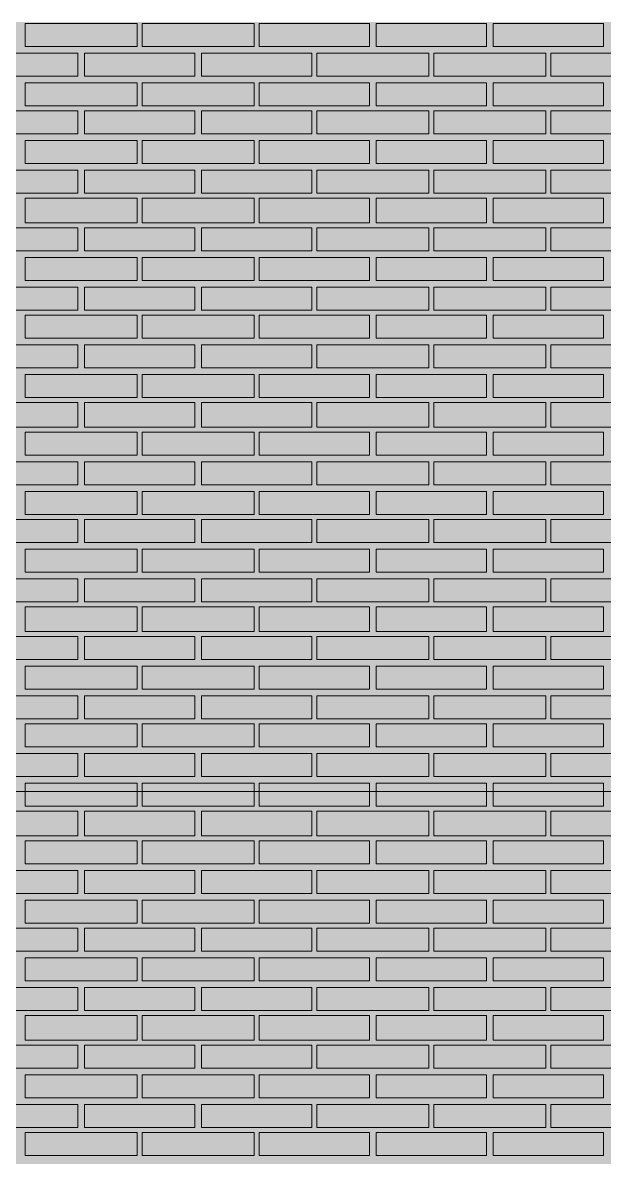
# Model space of a CAD drawing. Header units: millimetres. Extents: x -28928 to 100580, y -22867 to 36490.
# Drawn here: x 49589 to 51082, y -1460 to 1453 of the extents above; entities that cross this region are included whole.
import ezdxf

# ---------------------------------------------------------------- set-up
doc = ezdxf.new("R2010")
doc.units = ezdxf.units.MM
doc.layers.add('PDF _Геометрия', color=7, linetype='Continuous', true_color=0x8f8e8d)
doc.layers.add('PDF _Сплошная заливка', color=7, linetype='Continuous', true_color=0xffffff)

msp = doc.modelspace()

# ---------------------------------------------------------------- hatches: boundary and pattern name
at = {"layer": 'PDF _Сплошная заливка', "true_color": 0xdcd6cf, "transparency": 33554559}
h = msp.add_hatch(color=254, dxfattribs=at)
h.paths.add_polyline_path([(29617.6, 1544.1), (29617.6, 9028.4), (29486.4, 9028.4), (29486.4, 1544.1)])
h.paths.add_polyline_path([(47137.2, -1464), (47137.2, -4713.2), (55763.7, -4713.2), (55763.7, 1455.3), (29617.6, 1455.3), (29617.6, 1523), (29486.4, 1523), (29486.4, -4713.2), (45263, -4713.2), (45263, -1464)])

# ---------------------------------------------------------------- linework, layer by layer
at = {"layer": 'PDF _Геометрия', "lineweight": 9}
for points in [[(49883, 1391.8), (49739.1, 1391.8), (49595.3, 1391.8), (49595.3, 1451), (49739.1, 1451), (49883, 1451)], [(50183.4, 1391.8), (50039.5, 1391.8), (49895.7, 1391.8), (49895.7, 1451), (50039.5, 1451), (50183.4, 1451)], [(50479.5, 1391.8), (50339.9, 1391.8), (50196.1, 1391.8), (50196.1, 1451), (50339.9, 1451), (50479.5, 1451)], [(50779.9, 1391.8), (50640.3, 1391.8), (50496.4, 1391.8), (50496.4, 1451), (50640.3, 1451), (50779.9, 1451)], [(51080.3, 1391.8), (50936.4, 1391.8), (50796.8, 1391.8), (50796.8, 1451), (50936.4, 1451), (51080.3, 1451)], [(49730.7, 1374.9), (49730.7, 1315.7), (49447.2, 1315.7), (49447.2, 1374.9)], [(50031.1, 1374.9), (50031.1, 1315.7), (49747.6, 1315.7), (49747.6, 1374.9)], [(50331.4, 1374.9), (50331.4, 1315.7), (50048, 1315.7), (50048, 1374.9)], [(50631.8, 1374.9), (50631.8, 1315.7), (50344.1, 1315.7), (50344.1, 1374.9)], [(50932.2, 1374.9), (50932.2, 1315.7), (50644.5, 1315.7), (50644.5, 1374.9)], [(51232.6, 1374.9), (51232.6, 1315.7), (50944.9, 1315.7), (50944.9, 1374.9)], [(49883, 1239.5), (49739.1, 1239.5), (49595.3, 1239.5), (49595.3, 1298.7), (49739.1, 1298.7), (49883, 1298.7)], [(50183.4, 1239.5), (50039.5, 1239.5), (49895.7, 1239.5), (49895.7, 1298.7), (50039.5, 1298.7), (50183.4, 1298.7)], [(50479.5, 1239.5), (50339.9, 1239.5), (50196.1, 1239.5), (50196.1, 1298.7), (50339.9, 1298.7), (50479.5, 1298.7)], [(50779.9, 1239.5), (50640.3, 1239.5), (50496.4, 1239.5), (50496.4, 1298.7), (50640.3, 1298.7), (50779.9, 1298.7)], [(51080.3, 1239.5), (50936.4, 1239.5), (50796.8, 1239.5), (50796.8, 1298.7), (50936.4, 1298.7), (51080.3, 1298.7)], [(49730.7, 1226.8), (49730.7, 1167.6), (49447.2, 1167.6), (49447.2, 1226.8)], [(50031.1, 1226.8), (50031.1, 1167.6), (49747.6, 1167.6), (49747.6, 1226.8)], [(50331.4, 1226.8), (50331.4, 1167.6), (50048, 1167.6), (50048, 1226.8)], [(50631.8, 1226.8), (50631.8, 1167.6), (50344.1, 1167.6), (50344.1, 1226.8)], [(50932.2, 1226.8), (50932.2, 1167.6), (50644.5, 1167.6), (50644.5, 1226.8)], [(51232.6, 1226.8), (51232.6, 1167.6), (50944.9, 1167.6), (50944.9, 1226.8)], [(49883, 1091.4), (49739.1, 1091.4), (49595.3, 1091.4), (49595.3, 1150.7), (49739.1, 1150.7), (49883, 1150.7)], [(50183.4, 1091.4), (50039.5, 1091.4), (49895.7, 1091.4), (49895.7, 1150.7), (50039.5, 1150.7), (50183.4, 1150.7)], [(50479.5, 1091.4), (50339.9, 1091.4), (50196.1, 1091.4), (50196.1, 1150.7), (50339.9, 1150.7), (50479.5, 1150.7)], [(50779.9, 1091.4), (50640.3, 1091.4), (50496.4, 1091.4), (50496.4, 1150.7), (50640.3, 1150.7), (50779.9, 1150.7)], [(51080.3, 1091.4), (50936.4, 1091.4), (50796.8, 1091.4), (50796.8, 1150.7), (50936.4, 1150.7), (51080.3, 1150.7)], [(49730.7, 1074.5), (49730.7, 1015.3), (49447.2, 1015.3), (49447.2, 1074.5)], [(50031.1, 1074.5), (50031.1, 1015.3), (49747.6, 1015.3), (49747.6, 1074.5)], [(50331.4, 1074.5), (50331.4, 1015.3), (50048, 1015.3), (50048, 1074.5)], [(50631.8, 1074.5), (50631.8, 1015.3), (50344.1, 1015.3), (50344.1, 1074.5)], [(50932.2, 1074.5), (50932.2, 1015.3), (50644.5, 1015.3), (50644.5, 1074.5)], [(51232.6, 1074.5), (51232.6, 1015.3), (50944.9, 1015.3), (50944.9, 1074.5)], [(49883, 939.1), (49739.1, 939.1), (49595.3, 939.1), (49595.3, 1002.6), (49739.1, 1002.6), (49883, 1002.6)], [(50183.4, 939.1), (50039.5, 939.1), (49895.7, 939.1), (49895.7, 1002.6), (50039.5, 1002.6), (50183.4, 1002.6)], [(50479.5, 939.1), (50339.9, 939.1), (50196.1, 939.1), (50196.1, 1002.6), (50339.9, 1002.6), (50479.5, 1002.6)], [(50779.9, 939.1), (50640.3, 939.1), (50496.4, 939.1), (50496.4, 1002.6), (50640.3, 1002.6), (50779.9, 1002.6)], [(51080.3, 939.1), (50936.4, 939.1), (50796.8, 939.1), (50796.8, 1002.6), (50936.4, 1002.6), (51080.3, 1002.6)], [(49730.7, 926.4), (49730.7, 867.2), (49447.2, 867.2), (49447.2, 926.4)], [(50031.1, 926.4), (50031.1, 867.2), (49747.6, 867.2), (49747.6, 926.4)], [(50331.4, 926.4), (50331.4, 867.2), (50048, 867.2), (50048, 926.4)], [(50631.8, 926.4), (50631.8, 867.2), (50344.1, 867.2), (50344.1, 926.4)], [(50932.2, 926.4), (50932.2, 867.2), (50644.5, 867.2), (50644.5, 926.4)], [(51232.6, 926.4), (51232.6, 867.2), (50944.9, 867.2), (50944.9, 926.4)], [(49883, 791), (49739.1, 791), (49595.3, 791), (49595.3, 850.3), (49739.1, 850.3), (49883, 850.3)], [(50183.4, 791), (50039.5, 791), (49895.7, 791), (49895.7, 850.3), (50039.5, 850.3), (50183.4, 850.3)], [(50479.5, 791), (50339.9, 791), (50196.1, 791), (50196.1, 850.3), (50339.9, 850.3), (50479.5, 850.3)], [(50779.9, 791), (50640.3, 791), (50496.4, 791), (50496.4, 850.3), (50640.3, 850.3), (50779.9, 850.3)], [(51080.3, 791), (50936.4, 791), (50796.8, 791), (50796.8, 850.3), (50936.4, 850.3), (51080.3, 850.3)], [(49730.7, 774.1), (49730.7, 714.9), (49447.2, 714.9), (49447.2, 774.1)], [(50031.1, 774.1), (50031.1, 714.9), (49747.6, 714.9), (49747.6, 774.1)], [(50331.4, 774.1), (50331.4, 714.9), (50048, 714.9), (50048, 774.1)], [(50631.8, 774.1), (50631.8, 714.9), (50344.1, 714.9), (50344.1, 774.1)], [(50932.2, 774.1), (50932.2, 714.9), (50644.5, 714.9), (50644.5, 774.1)], [(51232.6, 774.1), (51232.6, 714.9), (50944.9, 714.9), (50944.9, 774.1)], [(49883, 643), (49739.1, 643), (49595.3, 643), (49595.3, 702.2), (49739.1, 702.2), (49883, 702.2)], [(50183.4, 643), (50039.5, 643), (49895.7, 643), (49895.7, 702.2), (50039.5, 702.2), (50183.4, 702.2)], [(50479.5, 643), (50339.9, 643), (50196.1, 643), (50196.1, 702.2), (50339.9, 702.2), (50479.5, 702.2)], [(50779.9, 643), (50640.3, 643), (50496.4, 643), (50496.4, 702.2), (50640.3, 702.2), (50779.9, 702.2)], [(51080.3, 643), (50936.4, 643), (50796.8, 643), (50796.8, 702.2), (50936.4, 702.2), (51080.3, 702.2)], [(49730.7, 626), (49730.7, 566.8), (49447.2, 566.8), (49447.2, 626)], [(50031.1, 626), (50031.1, 566.8), (49747.6, 566.8), (49747.6, 626)], [(50331.4, 626), (50331.4, 566.8), (50048, 566.8), (50048, 626)], [(50631.8, 626), (50631.8, 566.8), (50344.1, 566.8), (50344.1, 626)], [(50932.2, 626), (50932.2, 566.8), (50644.5, 566.8), (50644.5, 626)], [(51232.6, 626), (51232.6, 566.8), (50944.9, 566.8), (50944.9, 626)], [(49883, 490.7), (49739.1, 490.7), (49595.3, 490.7), (49595.3, 549.9), (49739.1, 549.9), (49883, 549.9)], [(50183.4, 490.7), (50039.5, 490.7), (49895.7, 490.7), (49895.7, 549.9), (50039.5, 549.9), (50183.4, 549.9)], [(50479.5, 490.7), (50339.9, 490.7), (50196.1, 490.7), (50196.1, 549.9), (50339.9, 549.9), (50479.5, 549.9)], [(50779.9, 490.7), (50640.3, 490.7), (50496.4, 490.7), (50496.4, 549.9), (50640.3, 549.9), (50779.9, 549.9)], [(51080.3, 490.7), (50936.4, 490.7), (50796.8, 490.7), (50796.8, 549.9), (50936.4, 549.9), (51080.3, 549.9)], [(49730.7, 478), (49730.7, 414.5), (49447.2, 414.5), (49447.2, 478)], [(50031.1, 478), (50031.1, 414.5), (49747.6, 414.5), (49747.6, 478)], [(50331.4, 478), (50331.4, 414.5), (50048, 414.5), (50048, 478)], [(50631.8, 478), (50631.8, 414.5), (50344.1, 414.5), (50344.1, 478)], [(50932.2, 478), (50932.2, 414.5), (50644.5, 414.5), (50644.5, 478)], [(51232.6, 478), (51232.6, 414.5), (50944.9, 414.5), (50944.9, 478)], [(49883, 342.6), (49739.1, 342.6), (49595.3, 342.6), (49595.3, 401.8), (49739.1, 401.8), (49883, 401.8)], [(50183.4, 342.6), (50039.5, 342.6), (49895.7, 342.6), (49895.7, 401.8), (50039.5, 401.8), (50183.4, 401.8)], [(50479.5, 342.6), (50339.9, 342.6), (50196.1, 342.6), (50196.1, 401.8), (50339.9, 401.8), (50479.5, 401.8)], [(50779.9, 342.6), (50640.3, 342.6), (50496.4, 342.6), (50496.4, 401.8), (50640.3, 401.8), (50779.9, 401.8)], [(51080.3, 342.6), (50936.4, 342.6), (50796.8, 342.6), (50796.8, 401.8), (50936.4, 401.8), (51080.3, 401.8)], [(49730.7, 325.7), (49730.7, 266.4), (49447.2, 266.4), (49447.2, 325.7)], [(50031.1, 325.7), (50031.1, 266.4), (49747.6, 266.4), (49747.6, 325.7)], [(50331.4, 325.7), (50331.4, 266.4), (50048, 266.4), (50048, 325.7)], [(50631.8, 325.7), (50631.8, 266.4), (50344.1, 266.4), (50344.1, 325.7)], [(50932.2, 325.7), (50932.2, 266.4), (50644.5, 266.4), (50644.5, 325.7)], [(51232.6, 325.7), (51232.6, 266.4), (50944.9, 266.4), (50944.9, 325.7)], [(49883, 190.3), (49739.1, 190.3), (49595.3, 190.3), (49595.3, 249.5), (49739.1, 249.5), (49883, 249.5)], [(50183.4, 190.3), (50039.5, 190.3), (49895.7, 190.3), (49895.7, 249.5), (50039.5, 249.5), (50183.4, 249.5)], [(50479.5, 190.3), (50339.9, 190.3), (50196.1, 190.3), (50196.1, 249.5), (50339.9, 249.5), (50479.5, 249.5)], [(50779.9, 190.3), (50640.3, 190.3), (50496.4, 190.3), (50496.4, 249.5), (50640.3, 249.5), (50779.9, 249.5)], [(51080.3, 190.3), (50936.4, 190.3), (50796.8, 190.3), (50796.8, 249.5), (50936.4, 249.5), (51080.3, 249.5)], [(49730.7, 177.6), (49730.7, 118.4), (49447.2, 118.4), (49447.2, 177.6)], [(50031.1, 177.6), (50031.1, 118.4), (49747.6, 118.4), (49747.6, 177.6)], [(50331.4, 177.6), (50331.4, 118.4), (50048, 118.4), (50048, 177.6)], [(50631.8, 177.6), (50631.8, 118.4), (50344.1, 118.4), (50344.1, 177.6)], [(50932.2, 177.6), (50932.2, 118.4), (50644.5, 118.4), (50644.5, 177.6)], [(51232.6, 177.6), (51232.6, 118.4), (50944.9, 118.4), (50944.9, 177.6)], [(49883, 42.2), (49739.1, 42.2), (49595.3, 42.2), (49595.3, 101.4), (49739.1, 101.4), (49883, 101.4)], [(50183.4, 42.2), (50039.5, 42.2), (49895.7, 42.2), (49895.7, 101.4), (50039.5, 101.4), (50183.4, 101.4)], [(50479.5, 42.2), (50339.9, 42.2), (50196.1, 42.2), (50196.1, 101.4), (50339.9, 101.4), (50479.5, 101.4)], [(50779.9, 42.2), (50640.3, 42.2), (50496.4, 42.2), (50496.4, 101.4), (50640.3, 101.4), (50779.9, 101.4)], [(51080.3, 42.2), (50936.4, 42.2), (50796.8, 42.2), (50796.8, 101.4), (50936.4, 101.4), (51080.3, 101.4)], [(49730.7, 25.3), (49730.7, -34), (49447.2, -34), (49447.2, 25.3)], [(50031.1, 25.3), (50031.1, -34), (49747.6, -34), (49747.6, 25.3)], [(50331.4, 25.3), (50331.4, -34), (50048, -34), (50048, 25.3)], [(50631.8, 25.3), (50631.8, -34), (50344.1, -34), (50344.1, 25.3)], [(50932.2, 25.3), (50932.2, -34), (50644.5, -34), (50644.5, 25.3)], [(51232.6, 25.3), (51232.6, -34), (50944.9, -34), (50944.9, 25.3)], [(49883, -110.1), (49739.1, -110.1), (49595.3, -110.1), (49595.3, -46.6), (49739.1, -46.6), (49883, -46.6)], [(50183.4, -110.1), (50039.5, -110.1), (49895.7, -110.1), (49895.7, -46.6), (50039.5, -46.6), (50183.4, -46.6)], [(50479.5, -110.1), (50339.9, -110.1), (50196.1, -110.1), (50196.1, -46.6), (50339.9, -46.6), (50479.5, -46.6)], [(50779.9, -110.1), (50640.3, -110.1), (50496.4, -110.1), (50496.4, -46.6), (50640.3, -46.6), (50779.9, -46.6)], [(51080.3, -110.1), (50936.4, -110.1), (50796.8, -110.1), (50796.8, -46.6), (50936.4, -46.6), (51080.3, -46.6)], [(49730.7, -122.8), (49730.7, -182), (49447.2, -182), (49447.2, -122.8)], [(50031.1, -122.8), (50031.1, -182), (49747.6, -182), (49747.6, -122.8)], [(50331.4, -122.8), (50331.4, -182), (50048, -182), (50048, -122.8)], [(50631.8, -122.8), (50631.8, -182), (50344.1, -182), (50344.1, -122.8)], [(50932.2, -122.8), (50932.2, -182), (50644.5, -182), (50644.5, -122.8)], [(51232.6, -122.8), (51232.6, -182), (50944.9, -182), (50944.9, -122.8)], [(49883, -258.2), (49739.1, -258.2), (49595.3, -258.2), (49595.3, -199), (49739.1, -199), (49883, -199)], [(50183.4, -258.2), (50039.5, -258.2), (49895.7, -258.2), (49895.7, -199), (50039.5, -199), (50183.4, -199)], [(50479.5, -258.2), (50339.9, -258.2), (50196.1, -258.2), (50196.1, -199), (50339.9, -199), (50479.5, -199)], [(50779.9, -258.2), (50640.3, -258.2), (50496.4, -258.2), (50496.4, -199), (50640.3, -199), (50779.9, -199)], [(51080.3, -258.2), (50936.4, -258.2), (50796.8, -258.2), (50796.8, -199), (50936.4, -199), (51080.3, -199)], [(49730.7, -275.1), (49730.7, -334.3), (49447.2, -334.3), (49447.2, -275.1)], [(50031.1, -275.1), (50031.1, -334.3), (49747.6, -334.3), (49747.6, -275.1)], [(50331.4, -275.1), (50331.4, -334.3), (50048, -334.3), (50048, -275.1)], [(50631.8, -275.1), (50631.8, -334.3), (50344.1, -334.3), (50344.1, -275.1)], [(50932.2, -275.1), (50932.2, -334.3), (50644.5, -334.3), (50644.5, -275.1)], [(51232.6, -275.1), (51232.6, -334.3), (50944.9, -334.3), (50944.9, -275.1)], [(49883, -406.3), (49739.1, -406.3), (49595.3, -406.3), (49595.3, -347), (49739.1, -347), (49883, -347)], [(50183.4, -406.3), (50039.5, -406.3), (49895.7, -406.3), (49895.7, -347), (50039.5, -347), (50183.4, -347)], [(50479.5, -406.3), (50339.9, -406.3), (50196.1, -406.3), (50196.1, -347), (50339.9, -347), (50479.5, -347)], [(50779.9, -406.3), (50640.3, -406.3), (50496.4, -406.3), (50496.4, -347), (50640.3, -347), (50779.9, -347)], [(51080.3, -406.3), (50936.4, -406.3), (50796.8, -406.3), (50796.8, -347), (50936.4, -347), (51080.3, -347)], [(49730.7, -423.2), (49730.7, -482.4), (49447.2, -482.4), (49447.2, -423.2)], [(50031.1, -423.2), (50031.1, -482.4), (49747.6, -482.4), (49747.6, -423.2)], [(50331.4, -423.2), (50331.4, -482.4), (50048, -482.4), (50048, -423.2)], [(50631.8, -423.2), (50631.8, -482.4), (50344.1, -482.4), (50344.1, -423.2)], [(50932.2, -423.2), (50932.2, -482.4), (50644.5, -482.4), (50644.5, -423.2)], [(51232.6, -423.2), (51232.6, -482.4), (50944.9, -482.4), (50944.9, -423.2)], [(49883, -558.6), (49739.1, -558.6), (49595.3, -558.6), (49595.3, -499.3), (49739.1, -499.3), (49883, -499.3)], [(50183.4, -558.6), (50039.5, -558.6), (49895.7, -558.6), (49895.7, -499.3), (50039.5, -499.3), (50183.4, -499.3)], [(50479.5, -558.6), (50339.9, -558.6), (50196.1, -558.6), (50196.1, -499.3), (50339.9, -499.3), (50479.5, -499.3)], [(50779.9, -558.6), (50640.3, -558.6), (50496.4, -558.6), (50496.4, -499.3), (50640.3, -499.3), (50779.9, -499.3)], [(51080.3, -558.6), (50936.4, -558.6), (50796.8, -558.6), (50796.8, -499.3), (50936.4, -499.3), (51080.3, -499.3)], [(49730.7, -571.3), (49730.7, -634.7), (49447.2, -634.7), (49447.2, -571.3)], [(50031.1, -571.3), (50031.1, -634.7), (49747.6, -634.7), (49747.6, -571.3)], [(50331.4, -571.3), (50331.4, -634.7), (50048, -634.7), (50048, -571.3)], [(50631.8, -571.3), (50631.8, -634.7), (50344.1, -634.7), (50344.1, -571.3)], [(50932.2, -571.3), (50932.2, -634.7), (50644.5, -634.7), (50644.5, -571.3)], [(51232.6, -571.3), (51232.6, -634.7), (50944.9, -634.7), (50944.9, -571.3)], [(49883, -706.6), (49739.1, -706.6), (49595.3, -706.6), (49595.3, -647.4), (49739.1, -647.4), (49883, -647.4)], [(50183.4, -706.6), (50039.5, -706.6), (49895.7, -706.6), (49895.7, -647.4), (50039.5, -647.4), (50183.4, -647.4)], [(50479.5, -706.6), (50339.9, -706.6), (50196.1, -706.6), (50196.1, -647.4), (50339.9, -647.4), (50479.5, -647.4)], [(50779.9, -706.6), (50640.3, -706.6), (50496.4, -706.6), (50496.4, -647.4), (50640.3, -647.4), (50779.9, -647.4)], [(51080.3, -706.6), (50936.4, -706.6), (50796.8, -706.6), (50796.8, -647.4), (50936.4, -647.4), (51080.3, -647.4)], [(49730.7, -723.6), (49730.7, -782.8), (49447.2, -782.8), (49447.2, -723.6)], [(50031.1, -723.6), (50031.1, -782.8), (49747.6, -782.8), (49747.6, -723.6)], [(50331.4, -723.6), (50331.4, -782.8), (50048, -782.8), (50048, -723.6)], [(50631.8, -723.6), (50631.8, -782.8), (50344.1, -782.8), (50344.1, -723.6)], [(50932.2, -723.6), (50932.2, -782.8), (50644.5, -782.8), (50644.5, -723.6)], [(51232.6, -723.6), (51232.6, -782.8), (50944.9, -782.8), (50944.9, -723.6)], [(49883, -859), (49739.1, -859), (49595.3, -859), (49595.3, -799.7), (49739.1, -799.7), (49883, -799.7)], [(50183.4, -859), (50039.5, -859), (49895.7, -859), (49895.7, -799.7), (50039.5, -799.7), (50183.4, -799.7)], [(50479.5, -859), (50339.9, -859), (50196.1, -859), (50196.1, -799.7), (50339.9, -799.7), (50479.5, -799.7)], [(50779.9, -859), (50640.3, -859), (50496.4, -859), (50496.4, -799.7), (50640.3, -799.7), (50779.9, -799.7)], [(51080.3, -859), (50936.4, -859), (50796.8, -859), (50796.8, -799.7), (50936.4, -799.7), (51080.3, -799.7)], [(49730.7, -871.6), (49730.7, -930.9), (49447.2, -930.9), (49447.2, -871.6)], [(50031.1, -871.6), (50031.1, -930.9), (49747.6, -930.9), (49747.6, -871.6)], [(50331.4, -871.6), (50331.4, -930.9), (50048, -930.9), (50048, -871.6)], [(50631.8, -871.6), (50631.8, -930.9), (50344.1, -930.9), (50344.1, -871.6)], [(50932.2, -871.6), (50932.2, -930.9), (50644.5, -930.9), (50644.5, -871.6)], [(51232.6, -871.6), (51232.6, -930.9), (50944.9, -930.9), (50944.9, -871.6)], [(49883, -1007), (49739.1, -1007), (49595.3, -1007), (49595.3, -947.8), (49739.1, -947.8), (49883, -947.8)], [(50183.4, -1007), (50039.5, -1007), (49895.7, -1007), (49895.7, -947.8), (50039.5, -947.8), (50183.4, -947.8)], [(50479.5, -1007), (50339.9, -1007), (50196.1, -1007), (50196.1, -947.8), (50339.9, -947.8), (50479.5, -947.8)], [(50779.9, -1007), (50640.3, -1007), (50496.4, -1007), (50496.4, -947.8), (50640.3, -947.8), (50779.9, -947.8)], [(51080.3, -1007), (50936.4, -1007), (50796.8, -1007), (50796.8, -947.8), (50936.4, -947.8), (51080.3, -947.8)], [(49730.7, -1024), (49730.7, -1083.2), (49447.2, -1083.2), (49447.2, -1024)], [(50031.1, -1024), (50031.1, -1083.2), (49747.6, -1083.2), (49747.6, -1024)], [(50331.4, -1024), (50331.4, -1083.2), (50048, -1083.2), (50048, -1024)], [(50631.8, -1024), (50631.8, -1083.2), (50344.1, -1083.2), (50344.1, -1024)], [(50932.2, -1024), (50932.2, -1083.2), (50644.5, -1083.2), (50644.5, -1024)], [(51232.6, -1024), (51232.6, -1083.2), (50944.9, -1083.2), (50944.9, -1024)], [(49883, -1159.3), (49739.1, -1159.3), (49595.3, -1159.3), (49595.3, -1095.9), (49739.1, -1095.9), (49883, -1095.9)], [(50183.4, -1159.3), (50039.5, -1159.3), (49895.7, -1159.3), (49895.7, -1095.9), (50039.5, -1095.9), (50183.4, -1095.9)], [(50479.5, -1159.3), (50339.9, -1159.3), (50196.1, -1159.3), (50196.1, -1095.9), (50339.9, -1095.9), (50479.5, -1095.9)], [(50779.9, -1159.3), (50640.3, -1159.3), (50496.4, -1159.3), (50496.4, -1095.9), (50640.3, -1095.9), (50779.9, -1095.9)], [(51080.3, -1159.3), (50936.4, -1159.3), (50796.8, -1159.3), (50796.8, -1095.9), (50936.4, -1095.9), (51080.3, -1095.9)], [(49730.7, -1172), (49730.7, -1231.3), (49447.2, -1231.3), (49447.2, -1172)], [(50031.1, -1172), (50031.1, -1231.3), (49747.6, -1231.3), (49747.6, -1172)], [(50331.4, -1172), (50331.4, -1231.3), (50048, -1231.3), (50048, -1172)], [(50631.8, -1172), (50631.8, -1231.3), (50344.1, -1231.3), (50344.1, -1172)], [(50932.2, -1172), (50932.2, -1231.3), (50644.5, -1231.3), (50644.5, -1172)], [(51232.6, -1172), (51232.6, -1231.3), (50944.9, -1231.3), (50944.9, -1172)], [(49883, -1307.4), (49739.1, -1307.4), (49595.3, -1307.4), (49595.3, -1248.2), (49739.1, -1248.2), (49883, -1248.2)], [(50183.4, -1307.4), (50039.5, -1307.4), (49895.7, -1307.4), (49895.7, -1248.2), (50039.5, -1248.2), (50183.4, -1248.2)], [(50479.5, -1307.4), (50339.9, -1307.4), (50196.1, -1307.4), (50196.1, -1248.2), (50339.9, -1248.2), (50479.5, -1248.2)], [(50779.9, -1307.4), (50640.3, -1307.4), (50496.4, -1307.4), (50496.4, -1248.2), (50640.3, -1248.2), (50779.9, -1248.2)], [(51080.3, -1307.4), (50936.4, -1307.4), (50796.8, -1307.4), (50796.8, -1248.2), (50936.4, -1248.2), (51080.3, -1248.2)], [(49730.7, -1324.3), (49730.7, -1383.6), (49447.2, -1383.6), (49447.2, -1324.3)], [(50031.1, -1324.3), (50031.1, -1383.6), (49747.6, -1383.6), (49747.6, -1324.3)], [(50331.4, -1324.3), (50331.4, -1383.6), (50048, -1383.6), (50048, -1324.3)], [(50631.8, -1324.3), (50631.8, -1383.6), (50344.1, -1383.6), (50344.1, -1324.3)], [(50932.2, -1324.3), (50932.2, -1383.6), (50644.5, -1383.6), (50644.5, -1324.3)], [(51232.6, -1324.3), (51232.6, -1383.6), (50944.9, -1383.6), (50944.9, -1324.3)], [(49883, -1455.5), (49739.1, -1455.5), (49595.3, -1455.5), (49595.3, -1396.3), (49739.1, -1396.3), (49883, -1396.3)], [(50183.4, -1455.5), (50039.5, -1455.5), (49895.7, -1455.5), (49895.7, -1396.3), (50039.5, -1396.3), (50183.4, -1396.3)], [(50479.5, -1455.5), (50339.9, -1455.5), (50196.1, -1455.5), (50196.1, -1396.3), (50339.9, -1396.3), (50479.5, -1396.3)], [(50779.9, -1455.5), (50640.3, -1455.5), (50496.4, -1455.5), (50496.4, -1396.3), (50640.3, -1396.3), (50779.9, -1396.3)], [(51080.3, -1455.5), (50936.4, -1455.5), (50796.8, -1455.5), (50796.8, -1396.3), (50936.4, -1396.3), (51080.3, -1396.3)]]:
    msp.add_lwpolyline(points, close=True, dxfattribs=at)
at = {"layer": 'PDF _Геометрия', "color": 7, "lineweight": 9}
msp.add_lwpolyline([(62803.7, -1239.7), (62786.8, -1100.1), (62748.7, -964.7), (62681.1, -837.8), (62592.2, -727.8), (62482.2, -639), (62359.5, -575.5), (62224.1, -533.2), (62080.3, -520.5), (45212.2, -520.5), (45068.4, -533.2), (44933, -575.5), (44810.3, -639), (44700.3, -727.8), (44611.4, -837.8), (44543.7, -964.7), (44505.7, -1100.1), (44488.7, -1239.7)], dxfattribs=at)

doc.saveas('drawing.dxf')
